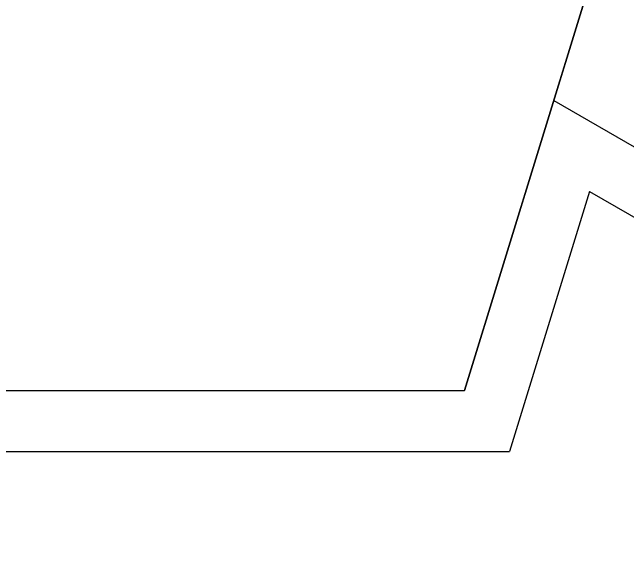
# Model space of a CAD drawing. Extents: x 8365 to 8547, y -347 to -272.
# Drawn here: x 8507.69 to 8513.76, y -304.51 to -299.04 of the extents above; entities that cross this region are included whole.
import ezdxf

# ---------------------------------------------------------------- set-up
doc = ezdxf.new("R2010")
doc.units = 0
doc.layers.get('0').update_dxf_attribs({"linetype": 'CONTINUOUS'})
doc.layers.add('1', color=7, linetype='CONTINUOUS')

msp = doc.modelspace()

# ---------------------------------------------------------------- linework, layer by layer
at = {"linetype": 'CONTINUOUS', "flags": 128}
msp.add_lwpolyline([(8499.259, -302.7678), (8512.149, -302.7678), (8513.649, -297.9012), (8507.529, -294.3678), (8503.879, -294.3678), (8497.759, -297.9012), (8499.259, -302.7678)], dxfattribs=at)
at = {"layer": '1', "color": 1, "linetype": 'CONTINUOUS'}
for p, q in [((8513.649, -297.9012), (8512.149, -302.7678)), ((8513.0296, -299.9107), (8520.2383, -304.0727)), ((8513.3813, -300.8066), (8512.5919, -303.3678)), ((8513.3813, -300.8066), (8519.7991, -304.5119)), ((8499.259, -302.7678), (8512.149, -302.7678)), ((8498.816, -303.3678), (8512.5919, -303.3678))]:
    msp.add_line(p, q, dxfattribs=at)

doc.saveas('drawing.dxf')
